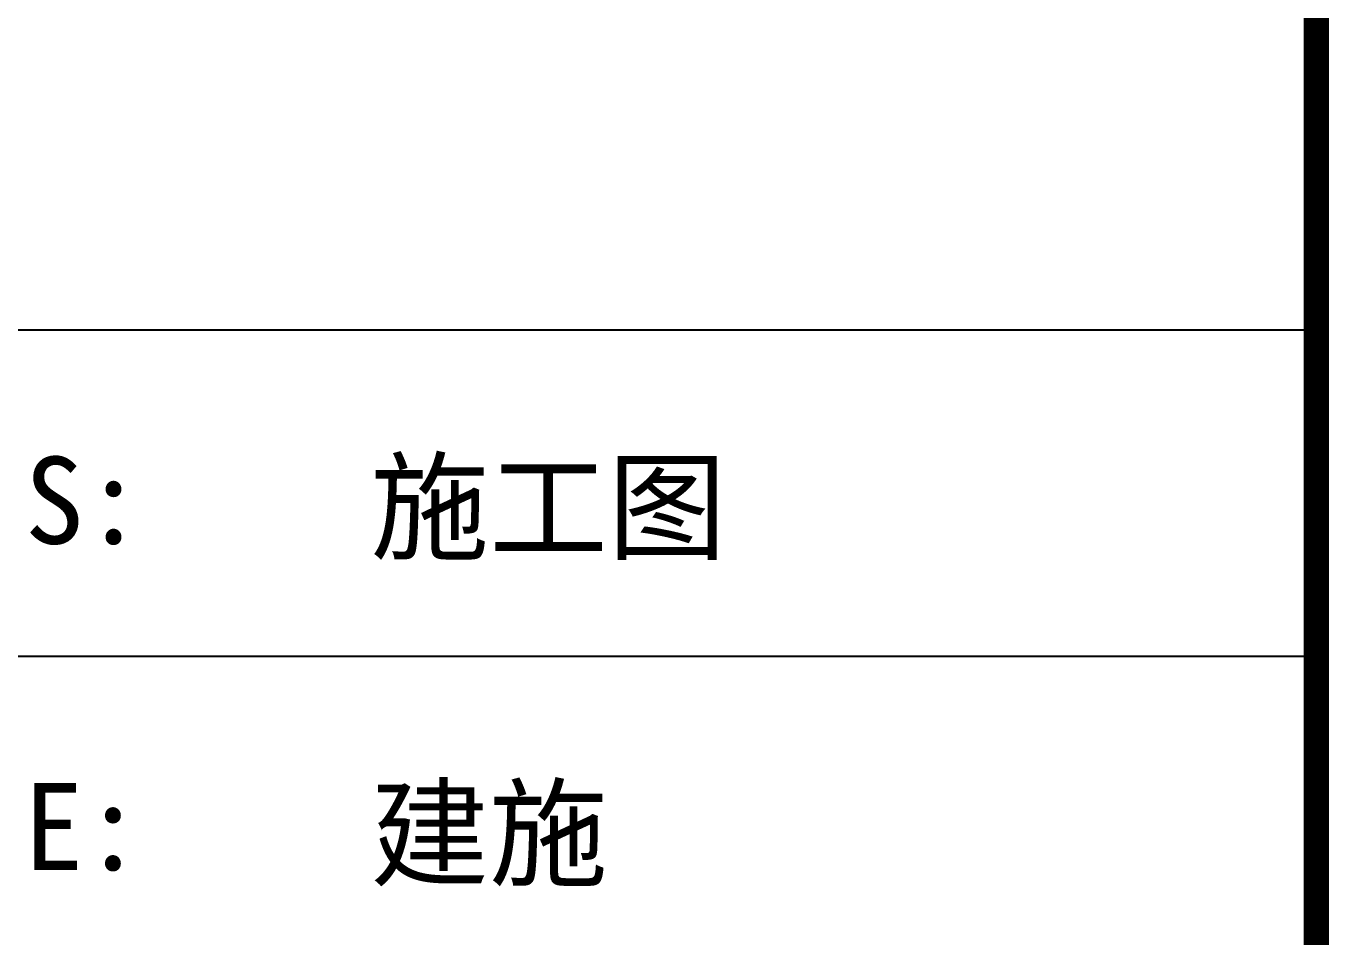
# Model space of a CAD drawing. Extents: x -737978 to 768813, y -372247 to 1140308.
# Drawn here: x -485161 to -482586, y -331406 to -329606 of the extents above; entities that cross this region are included whole.
import ezdxf

# ---------------------------------------------------------------- set-up
doc = ezdxf.new("R2010")
doc.units = 0
doc.header["$LTSCALE"] = 10
doc.header["$MEASUREMENT"] = 0
doc.layers.get('0').update_dxf_attribs({"linetype": 'CONTINUOUS'})
doc.layers.add('PUB_TITLE', color=4, linetype='CONTINUOUS')
doc.styles.add('-宋体', font='', dxfattribs={"width": 0.8})
doc.styles.get('-宋体').set_extended_font_data('SimSun')

# ---------------------------------------------------------------- blocks, each defined once
blk = doc.blocks.new('TQ1')
at = {"layer": 'PUB_TITLE'}
for p, q in [((-49854.8, -407354.8), (-43854.8, -407354.8)), ((-49854.8, -408254.8), (-43854.8, -408254.8))]:
    blk.add_line(p, q, dxfattribs=at)
at = {"layer": 'PUB_TITLE', "style": '-宋体'}
for s, p in [('设计阶段/STATUS:', (-49704.8, -407944.5)), ('施工图', (-46462.9, -407963.2)), ('专业/DISCIPLINE:', (-49704.8, -408844.5)), ('建施', (-46462.9, -408863.2))]:
    blk.add_text(s, height=240, dxfattribs=at).set_placement(p)

msp = doc.modelspace()

# ---------------------------------------------------------------- linework, layer by layer
at = {"layer": 'PUB_TITLE', "const_width": 50}
msp.add_lwpolyline([(-543911.3, -338162.7), (-482611.3, -338162.7), (-482611.3, -309462.7), (-543911.3, -309462.7)], close=True, dxfattribs=at)

# ---------------------------------------------------------------- block references
at = {"xscale": 0.716753740501642, "yscale": 0.716753740501642, "zscale": 0.716753740501642}
msp.add_blockref('TQ1', (-451178.3, -38233.4), dxfattribs=at)

doc.saveas('drawing.dxf')
